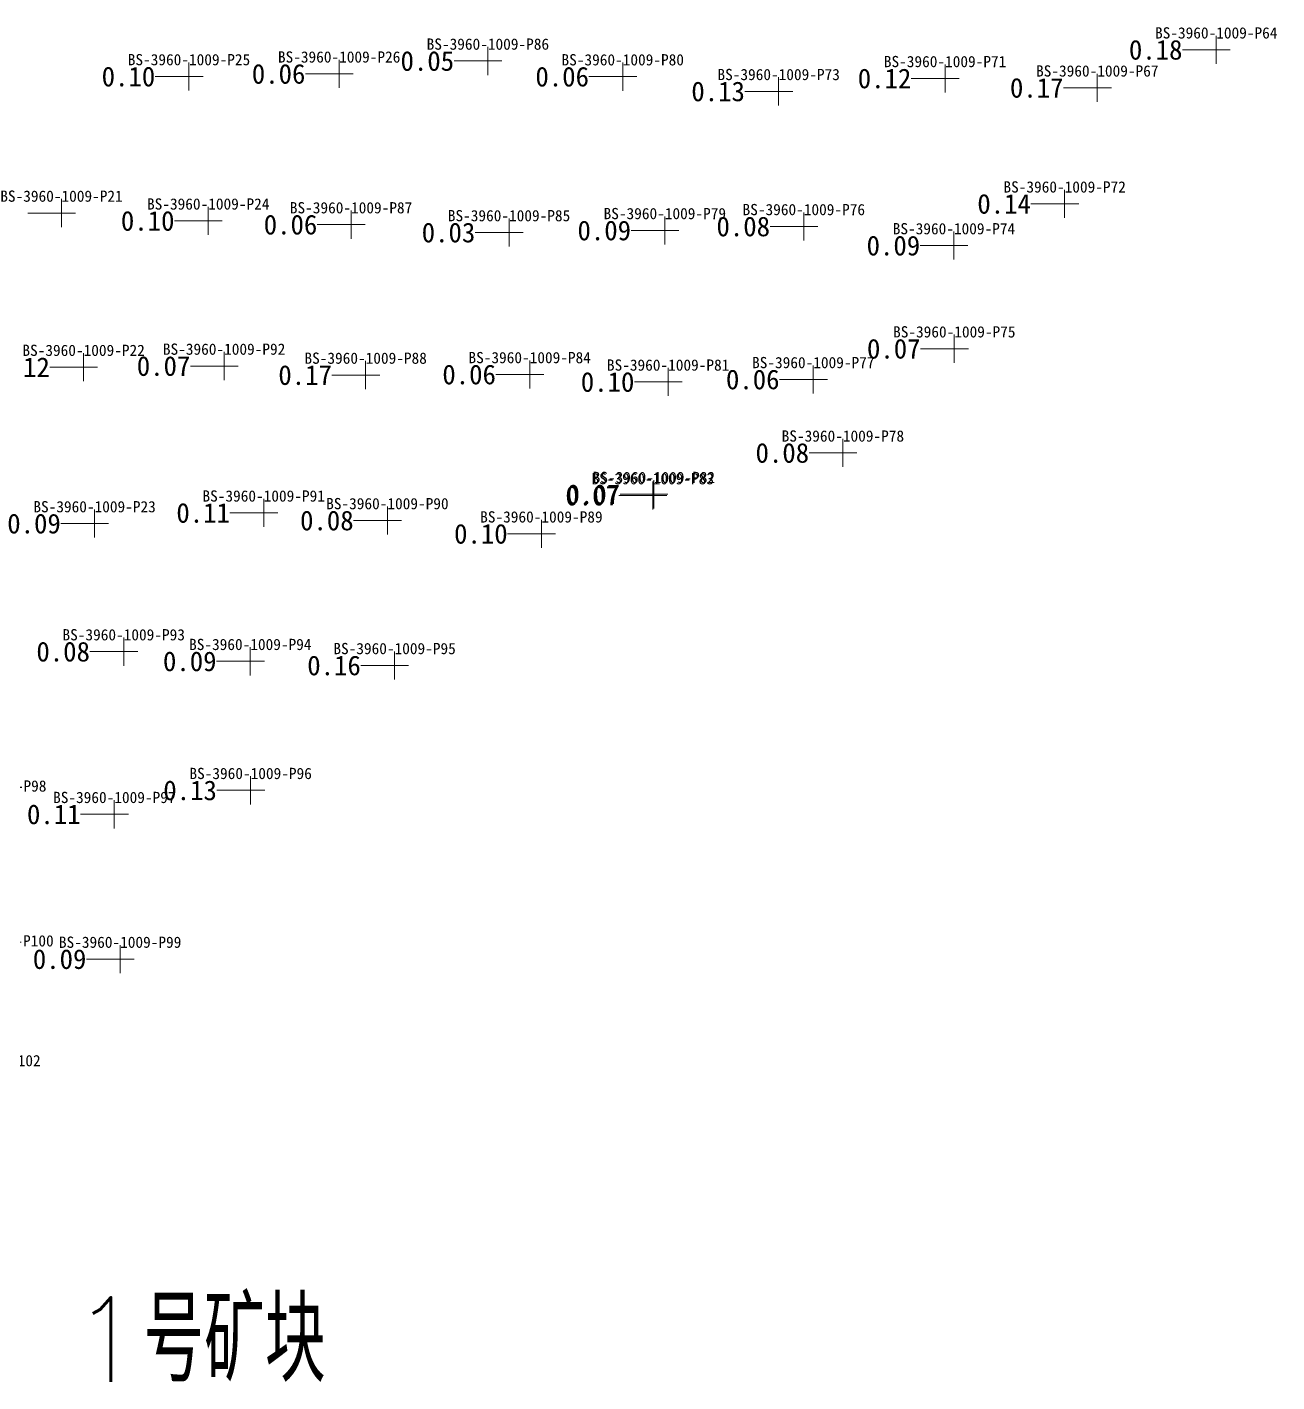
# Model space of a CAD drawing. Header units: inches. Extents: x 469908 to 470062, y 4349724 to 4349845.
# Drawn here: x 469971.46 to 470015.9, y 4349750.66 to 4349798.85 of the extents above; entities that cross this region are included whole.
import ezdxf
from ezdxf.enums import TextEntityAlignment as Align

# ---------------------------------------------------------------- set-up
doc = ezdxf.new("R2010")
doc.units = ezdxf.units.IN
doc.header["$MEASUREMENT"] = 0
for name, color, linetype, lineweight in [('孔口文字', 7, 'Continuous', 0), ('点', 7, 'Continuous', 0), ('线条', 7, 'Continuous', 0), ('钻孔', 7, 'Continuous', 0)]:
    doc.layers.add(name, color=color, linetype=linetype, lineweight=lineweight)
doc.styles.add('3dmine_textStyle_2', font='simsunb.ttf', dxfattribs={"height": 1})
doc.styles.add('Standard_Shx', font='txt.shx', dxfattribs={"bigfont": 'gbcbig.shx'})

msp = doc.modelspace()

# ---------------------------------------------------------------- hatches: boundary and pattern name
at = {"layer": '钻孔', "linetype": 'Continuous', "lineweight": 0, "true_color": 0x808080, "extrusion": (0, 1, 0)}
for points in [[(-470014.744, 3949.953), (-470013.744, 3949.953), (-470013.744, 3956.953), (-470014.744, 3956.953)], [(-469988.845, 3950.418), (-469987.845, 3950.418), (-469987.845, 3960.418), (-469988.845, 3960.418)], [(-469978.218, 3950.423), (-469977.218, 3950.423), (-469977.218, 3960.423), (-469978.218, 3960.423)], [(-469983.557, 3950.321), (-469982.557, 3950.321), (-469982.557, 3960.321), (-469983.557, 3960.321)], [(-469993.641, 3950.29), (-469992.641, 3950.29), (-469992.641, 3960.29), (-469993.641, 3960.29)], [(-470005.102, 3949.901), (-470004.102, 3949.901), (-470004.102, 3957.901), (-470005.102, 3957.901)], [(-469999.185, 3949.884), (-469998.185, 3949.884), (-469998.185, 3958.884), (-469999.185, 3958.884)], [(-470010.514, 3949.532), (-470009.514, 3949.532), (-470009.514, 3957.532), (-470010.514, 3957.532)], [(-470009.354, 3950.117), (-470008.354, 3950.117), (-470008.354, 3958.117), (-470009.354, 3958.117)], [(-469973.685, 3950.329), (-469972.685, 3950.329), (-469972.685, 3960.329), (-469973.685, 3960.329)], [(-469978.902, 3950.44), (-469977.902, 3950.44), (-469977.902, 3960.44), (-469978.902, 3960.44)], [(-469983.981, 3950.319), (-469982.981, 3950.319), (-469982.981, 3960.319), (-469983.981, 3960.319)], [(-469995.137, 3949.677), (-469994.137, 3949.677), (-469994.137, 3959.677), (-469995.137, 3959.677)], [(-470000.079, 3950.393), (-469999.079, 3950.393), (-469999.079, 3959.393), (-470000.079, 3959.393)], [(-469989.598, 3950.088), (-469988.598, 3950.088), (-469988.598, 3960.088), (-469989.598, 3960.088)], [(-470005.417, 3949.742), (-470004.417, 3949.742), (-470004.417, 3958.742), (-470005.417, 3958.742)], [(-470005.43, 3950.315), (-470004.43, 3950.315), (-470004.43, 3959.315), (-470005.43, 3959.315)], [(-469974.471, 3950.157), (-469973.471, 3950.157), (-469973.471, 3960.157), (-469974.471, 3960.157)], [(-469979.467, 3950.186), (-469978.467, 3950.186), (-469978.467, 3960.186), (-469979.467, 3960.186)], [(-469984.5, 3950.113), (-469983.5, 3950.113), (-469983.5, 3960.113), (-469984.5, 3960.113)], [(-469990.332, 3950.024), (-469989.332, 3950.024), (-469989.332, 3960.024), (-469990.332, 3960.024)], [(-470000.416, 3949.824), (-469999.416, 3949.824), (-469999.416, 3959.824), (-470000.416, 3959.824)], [(-469995.255, 3950.067), (-469994.255, 3950.067), (-469994.255, 3960.067), (-469995.255, 3960.067)], [(-470001.468, 3949.984), (-470000.468, 3949.984), (-470000.468, 3959.984), (-470001.468, 3959.984)], [(-469994.706, 3950.121), (-469993.706, 3950.121), (-469993.706, 3960.121), (-469994.706, 3960.121)], [(-469994.747, 3950.148), (-469993.747, 3950.148), (-469993.747, 3960.148), (-469994.747, 3960.148)], [(-469980.874, 3950.243), (-469979.874, 3950.243), (-469979.874, 3960.243), (-469980.874, 3960.243)], [(-469974.861, 3950.049), (-469973.861, 3950.049), (-469973.861, 3960.049), (-469974.861, 3960.049)], [(-469985.273, 3950.169), (-469984.273, 3950.169), (-469984.273, 3960.169), (-469985.273, 3960.169)], [(-469990.749, 3950.154), (-469989.749, 3950.154), (-469989.749, 3960.154), (-469990.749, 3960.154)], [(-469975.897, 3950.401), (-469974.897, 3950.401), (-469974.897, 3960.401), (-469975.897, 3960.401)], [(-469980.398, 3949.702), (-469979.398, 3949.702), (-469979.398, 3960.702), (-469980.398, 3960.702)], [(-469985.528, 3950.419), (-469984.528, 3950.419), (-469984.528, 3960.419), (-469985.528, 3960.419)], [(-469980.41, 3949.888), (-469979.41, 3949.888), (-469979.41, 3960.888), (-469980.41, 3960.888)], [(-469975.563, 3949.764), (-469974.563, 3949.764), (-469974.563, 3960.764), (-469975.563, 3960.764)], [(-469975.77, 3949.673), (-469974.77, 3949.673), (-469974.77, 3960.673), (-469975.77, 3960.673)]]:
    msp.add_hatch(color=8, dxfattribs=at).paths.add_polyline_path(points, flags=0)

# ---------------------------------------------------------------- linework, layer by layer
at = {"layer": '点', "color": 138, "linetype": 'Continuous', "lineweight": 0, "true_color": 0x004c4c}
for points, elevation in [([(470013.744, 4349797.546), (470013.744, 4349798.546)], 3956.953), ([(469987.845, 4349797.148), (469987.845, 4349798.148)], 3960.418), ([(470014.244, 4349798.046), (470013.244, 4349798.046)], 3956.953), ([(469977.218, 4349796.595), (469977.218, 4349797.595)], 3960.423), ([(469982.557, 4349796.69), (469982.557, 4349797.69)], 3960.321), ([(469988.345, 4349797.648), (469987.345, 4349797.648)], 3960.418), ([(469992.641, 4349796.59), (469992.641, 4349797.59)], 3960.29), ([(470004.102, 4349796.527), (470004.102, 4349797.527)], 3957.901), ([(469977.718, 4349797.095), (469976.718, 4349797.095)], 3960.423), ([(469983.057, 4349797.19), (469982.057, 4349797.19)], 3960.321), ([(469993.141, 4349797.09), (469992.141, 4349797.09)], 3960.29), ([(469998.185, 4349796.066), (469998.185, 4349797.066)], 3958.884), ([(470004.602, 4349797.027), (470003.602, 4349797.027)], 3957.901), ([(470009.514, 4349796.193), (470009.514, 4349797.193)], 3957.532), ([(469998.685, 4349796.566), (469997.685, 4349796.566)], 3958.884), ([(470010.014, 4349796.693), (470009.014, 4349796.693)], 3957.532), ([(470008.354, 4349792.067), (470008.354, 4349793.067)], 3958.117), ([(469972.685, 4349791.74), (469972.685, 4349792.74)], 3960.329), ([(470008.854, 4349792.567), (470007.854, 4349792.567)], 3958.117), ([(469973.185, 4349792.24), (469972.185, 4349792.24)], 3960.329), ([(469977.902, 4349791.461), (469977.902, 4349792.461)], 3960.44), ([(469982.981, 4349791.327), (469982.981, 4349792.327)], 3960.319), ([(469994.137, 4349791.12), (469994.137, 4349792.12)], 3959.677), ([(469999.079, 4349791.262), (469999.079, 4349792.262)], 3959.393), ([(469978.402, 4349791.961), (469977.402, 4349791.961)], 3960.44), ([(469983.481, 4349791.827), (469982.481, 4349791.827)], 3960.319), ([(469988.598, 4349791.046), (469988.598, 4349792.046)], 3960.088), ([(469994.637, 4349791.62), (469993.637, 4349791.62)], 3959.677), ([(469999.579, 4349791.762), (469998.579, 4349791.762)], 3959.393), ([(470004.417, 4349790.582), (470004.417, 4349791.582)], 3958.742), ([(469989.098, 4349791.546), (469988.098, 4349791.546)], 3960.088), ([(470004.917, 4349791.082), (470003.917, 4349791.082)], 3958.742), ([(470004.43, 4349786.913), (470004.43, 4349787.913)], 3959.315), ([(469973.471, 4349786.256), (469973.471, 4349787.256)], 3960.157), ([(469978.467, 4349786.298), (469978.467, 4349787.298)], 3960.186), ([(470004.93, 4349787.413), (470003.93, 4349787.413)], 3959.315), ([(469973.971, 4349786.756), (469972.971, 4349786.756)], 3960.157), ([(469978.967, 4349786.798), (469977.967, 4349786.798)], 3960.186), ([(469983.5, 4349785.977), (469983.5, 4349786.977)], 3960.113), ([(469989.332, 4349785.997), (469989.332, 4349786.997)], 3960.024), ([(469999.416, 4349785.82), (469999.416, 4349786.82)], 3959.824), ([(469984, 4349786.477), (469983, 4349786.477)], 3960.113), ([(469989.832, 4349786.497), (469988.832, 4349786.497)], 3960.024), ([(469994.255, 4349785.732), (469994.255, 4349786.732)], 3960.067), ([(469999.916, 4349786.32), (469998.916, 4349786.32)], 3959.824), ([(469994.755, 4349786.232), (469993.755, 4349786.232)], 3960.067), ([(470000.468, 4349783.208), (470000.468, 4349784.208)], 3959.984), ([(470000.968, 4349783.708), (469999.968, 4349783.708)], 3959.984), ([(469993.706, 4349781.689), (469993.706, 4349782.689)], 3960.121), ([(469993.747, 4349781.735), (469993.747, 4349782.735)], 3960.148), ([(469979.874, 4349781.075), (469979.874, 4349782.075)], 3960.243), ([(469994.206, 4349782.189), (469993.206, 4349782.189)], 3960.121), ([(469994.247, 4349782.235), (469993.247, 4349782.235)], 3960.148), ([(469973.861, 4349780.694), (469973.861, 4349781.694)], 3960.049), ([(469980.374, 4349781.575), (469979.374, 4349781.575)], 3960.243), ([(469984.273, 4349780.803), (469984.273, 4349781.803)], 3960.169), ([(469974.361, 4349781.194), (469973.361, 4349781.194)], 3960.049), ([(469984.773, 4349781.303), (469983.773, 4349781.303)], 3960.169), ([(469989.749, 4349780.331), (469989.749, 4349781.331)], 3960.154), ([(469990.249, 4349780.831), (469989.249, 4349780.831)], 3960.154), ([(469974.897, 4349776.139), (469974.897, 4349777.139)], 3960.401), ([(469975.397, 4349776.639), (469974.397, 4349776.639)], 3960.401), ([(469979.398, 4349775.795), (469979.398, 4349776.795)], 3960.702), ([(469984.528, 4349775.648), (469984.528, 4349776.648)], 3960.419), ([(469979.898, 4349776.295), (469978.898, 4349776.295)], 3960.702), ([(469985.028, 4349776.148), (469984.028, 4349776.148)], 3960.419), ([(469979.41, 4349771.206), (469979.41, 4349772.206)], 3960.888), ([(469974.563, 4349770.353), (469974.563, 4349771.353)], 3960.764), ([(469979.91, 4349771.706), (469978.91, 4349771.706)], 3960.888), ([(469975.063, 4349770.853), (469974.063, 4349770.853)], 3960.764), ([(469974.77, 4349765.203), (469974.77, 4349766.203)], 3960.673), ([(469975.27, 4349765.703), (469974.27, 4349765.703)], 3960.673)]:
    msp.add_lwpolyline(points, dxfattribs=dict(at, elevation=elevation))
at = {"layer": '线条', "color": 138, "linetype": 'Continuous', "lineweight": 0, "true_color": 0x004c4c}
for points, elevation in [([(470013.744, 4349798.046), (470013.744, 4349798.046), (470013.744, 4349798.046)], 3956.953), ([(469987.845, 4349797.648), (469987.845, 4349797.648), (469987.845, 4349797.648)], 3960.418), ([(469977.218, 4349797.095), (469977.218, 4349797.095), (469977.218, 4349797.095)], 3960.423), ([(469982.557, 4349797.19), (469982.557, 4349797.19), (469982.557, 4349797.19)], 3960.321), ([(469992.641, 4349797.09), (469992.641, 4349797.09), (469992.641, 4349797.09)], 3960.29), ([(470004.102, 4349797.027), (470004.102, 4349797.027), (470004.102, 4349797.027)], 3957.901), ([(469998.185, 4349796.566), (469998.185, 4349796.566), (469998.185, 4349796.566)], 3958.884), ([(470009.514, 4349796.693), (470009.514, 4349796.693), (470009.514, 4349796.693)], 3957.532), ([(470008.354, 4349792.567), (470008.354, 4349792.567), (470008.354, 4349792.567)], 3958.117), ([(469972.685, 4349792.24), (469972.685, 4349792.24), (469972.685, 4349792.24)], 3960.329), ([(469977.902, 4349791.961), (469977.902, 4349791.961), (469977.902, 4349791.961)], 3960.44), ([(469982.981, 4349791.827), (469982.981, 4349791.827), (469982.981, 4349791.827)], 3960.319), ([(469994.137, 4349791.62), (469994.137, 4349791.62), (469994.137, 4349791.62)], 3959.677), ([(469999.079, 4349791.762), (469999.079, 4349791.762), (469999.079, 4349791.762)], 3959.393), ([(469988.598, 4349791.546), (469988.598, 4349791.546), (469988.598, 4349791.546)], 3960.088), ([(470004.417, 4349791.082), (470004.417, 4349791.082), (470004.417, 4349791.082)], 3958.742), ([(470004.43, 4349787.413), (470004.43, 4349787.413), (470004.43, 4349787.413)], 3959.315), ([(469973.471, 4349786.756), (469973.471, 4349786.756), (469973.471, 4349786.756)], 3960.157), ([(469978.467, 4349786.798), (469978.467, 4349786.798), (469978.467, 4349786.798)], 3960.186), ([(469983.5, 4349786.477), (469983.5, 4349786.477), (469983.5, 4349786.477)], 3960.113), ([(469989.332, 4349786.497), (469989.332, 4349786.497), (469989.332, 4349786.497)], 3960.024), ([(469999.416, 4349786.32), (469999.416, 4349786.32), (469999.416, 4349786.32)], 3959.824), ([(469994.255, 4349786.232), (469994.255, 4349786.232), (469994.255, 4349786.232)], 3960.067), ([(470000.468, 4349783.708), (470000.468, 4349783.708), (470000.468, 4349783.708)], 3959.984), ([(469993.706, 4349782.189), (469993.706, 4349782.189), (469993.706, 4349782.189)], 3960.121), ([(469993.747, 4349782.235), (469993.747, 4349782.235), (469993.747, 4349782.235)], 3960.148), ([(469979.874, 4349781.575), (469979.874, 4349781.575), (469979.874, 4349781.575)], 3960.243), ([(469973.861, 4349781.194), (469973.861, 4349781.194), (469973.861, 4349781.194)], 3960.049), ([(469984.273, 4349781.303), (469984.273, 4349781.303), (469984.273, 4349781.303)], 3960.169), ([(469989.749, 4349780.831), (469989.749, 4349780.831), (469989.749, 4349780.831)], 3960.154), ([(469974.897, 4349776.639), (469974.897, 4349776.639), (469974.897, 4349776.639)], 3960.401), ([(469979.398, 4349776.295), (469979.398, 4349776.295), (469979.398, 4349776.295)], 3960.702), ([(469984.528, 4349776.148), (469984.528, 4349776.148), (469984.528, 4349776.148)], 3960.419), ([(469979.41, 4349771.706), (469979.41, 4349771.706), (469979.41, 4349771.706)], 3960.888), ([(469974.563, 4349770.853), (469974.563, 4349770.853), (469974.563, 4349770.853)], 3960.764), ([(469974.77, 4349765.703), (469974.77, 4349765.703), (469974.77, 4349765.703)], 3960.673)]:
    msp.add_lwpolyline(points, dxfattribs=dict(at, elevation=elevation))
at = {"layer": '钻孔', "color": 8, "linetype": 'Continuous', "lineweight": 0, "true_color": 0x808080}
for points, elevation in [([(470013.744, 4349798.046), (470012.544, 4349798.046)], 3956.953), ([(470013.744, 4349798.046), (470012.544, 4349798.046)], 3949.953), ([(469987.845, 4349797.648), (469986.645, 4349797.648)], 3960.418), ([(469987.845, 4349797.648), (469986.645, 4349797.648)], 3950.418), ([(469977.218, 4349797.095), (469976.018, 4349797.095)], 3960.423), ([(469977.218, 4349797.095), (469976.018, 4349797.095)], 3950.423), ([(469982.557, 4349797.19), (469981.357, 4349797.19)], 3960.321), ([(469982.557, 4349797.19), (469981.357, 4349797.19)], 3950.321), ([(469992.641, 4349797.09), (469991.441, 4349797.09)], 3960.29), ([(469992.641, 4349797.09), (469991.441, 4349797.09)], 3950.29), ([(470004.102, 4349797.027), (470002.902, 4349797.027)], 3957.901), ([(470004.102, 4349797.027), (470002.902, 4349797.027)], 3949.901), ([(469998.185, 4349796.566), (469996.985, 4349796.566)], 3958.884), ([(469998.185, 4349796.566), (469996.985, 4349796.566)], 3949.884), ([(470009.514, 4349796.693), (470008.314, 4349796.693)], 3957.532), ([(470009.514, 4349796.693), (470008.314, 4349796.693)], 3949.532), ([(470008.354, 4349792.567), (470007.154, 4349792.567)], 3958.117), ([(470008.354, 4349792.567), (470007.154, 4349792.567)], 3950.117), ([(469972.685, 4349792.24), (469971.485, 4349792.24)], 3960.329), ([(469972.685, 4349792.24), (469971.485, 4349792.24)], 3950.329), ([(469977.902, 4349791.961), (469976.702, 4349791.961)], 3960.44), ([(469977.902, 4349791.961), (469976.702, 4349791.961)], 3950.44), ([(469982.981, 4349791.827), (469981.781, 4349791.827)], 3960.319), ([(469982.981, 4349791.827), (469981.781, 4349791.827)], 3950.319), ([(469994.137, 4349791.62), (469992.937, 4349791.62)], 3959.677), ([(469994.137, 4349791.62), (469992.937, 4349791.62)], 3949.677), ([(469999.079, 4349791.762), (469997.879, 4349791.762)], 3959.393), ([(469999.079, 4349791.762), (469997.879, 4349791.762)], 3950.393), ([(469988.598, 4349791.546), (469987.398, 4349791.546)], 3960.088), ([(469988.598, 4349791.546), (469987.398, 4349791.546)], 3950.088), ([(470004.417, 4349791.082), (470003.217, 4349791.082)], 3958.742), ([(470004.417, 4349791.082), (470003.217, 4349791.082)], 3949.742), ([(470004.43, 4349787.413), (470003.23, 4349787.413)], 3959.315), ([(470004.43, 4349787.413), (470003.23, 4349787.413)], 3950.315), ([(469973.471, 4349786.756), (469972.271, 4349786.756)], 3960.157), ([(469973.471, 4349786.756), (469972.271, 4349786.756)], 3950.157), ([(469978.467, 4349786.798), (469977.267, 4349786.798)], 3960.186), ([(469978.467, 4349786.798), (469977.267, 4349786.798)], 3950.186), ([(469983.5, 4349786.477), (469982.3, 4349786.477)], 3960.113), ([(469983.5, 4349786.477), (469982.3, 4349786.477)], 3950.113), ([(469989.332, 4349786.497), (469988.132, 4349786.497)], 3960.024), ([(469989.332, 4349786.497), (469988.132, 4349786.497)], 3950.024), ([(469999.416, 4349786.32), (469998.216, 4349786.32)], 3959.824), ([(469999.416, 4349786.32), (469998.216, 4349786.32)], 3949.824), ([(469994.255, 4349786.232), (469993.055, 4349786.232)], 3960.067), ([(469994.255, 4349786.232), (469993.055, 4349786.232)], 3950.067), ([(470000.468, 4349783.708), (469999.268, 4349783.708)], 3959.984), ([(470000.468, 4349783.708), (469999.268, 4349783.708)], 3949.984), ([(469993.706, 4349782.189), (469992.506, 4349782.189)], 3960.121), ([(469993.706, 4349782.189), (469992.506, 4349782.189)], 3950.121), ([(469993.747, 4349782.235), (469992.547, 4349782.235)], 3960.148), ([(469993.747, 4349782.235), (469992.547, 4349782.235)], 3950.148), ([(469979.874, 4349781.575), (469978.674, 4349781.575)], 3960.243), ([(469979.874, 4349781.575), (469978.674, 4349781.575)], 3950.243), ([(469973.861, 4349781.194), (469972.661, 4349781.194)], 3960.049), ([(469973.861, 4349781.194), (469972.661, 4349781.194)], 3950.049), ([(469984.273, 4349781.303), (469983.073, 4349781.303)], 3960.169), ([(469984.273, 4349781.303), (469983.073, 4349781.303)], 3950.169), ([(469989.749, 4349780.831), (469988.549, 4349780.831)], 3960.154), ([(469989.749, 4349780.831), (469988.549, 4349780.831)], 3950.154), ([(469974.897, 4349776.639), (469973.697, 4349776.639)], 3960.401), ([(469974.897, 4349776.639), (469973.697, 4349776.639)], 3950.401), ([(469979.398, 4349776.295), (469978.198, 4349776.295)], 3960.702), ([(469979.398, 4349776.295), (469978.198, 4349776.295)], 3949.702), ([(469984.528, 4349776.148), (469983.328, 4349776.148)], 3960.419), ([(469984.528, 4349776.148), (469983.328, 4349776.148)], 3950.419), ([(469979.41, 4349771.706), (469978.21, 4349771.706)], 3960.888), ([(469979.41, 4349771.706), (469978.21, 4349771.706)], 3949.888), ([(469974.563, 4349770.853), (469973.363, 4349770.853)], 3960.764), ([(469974.563, 4349770.853), (469973.363, 4349770.853)], 3949.764), ([(469974.77, 4349765.703), (469973.57, 4349765.703)], 3960.673), ([(469974.77, 4349765.703), (469973.57, 4349765.703)], 3949.673)]:
    msp.add_lwpolyline(points, dxfattribs=dict(at, elevation=elevation))

# ---------------------------------------------------------------- texts
at = {"insert": (469973.026, 4349753.672), "char_height": 3, "attachment_point": 1, "style": 'Standard_Shx'}
msp.add_mtext_dynamic_manual_height_columns('1号矿块', width=23.08419, gutter_width=1, heights=[0], dxfattribs=at)
at = {"layer": '孔口文字', "color": 138, "linetype": 'Continuous', "lineweight": 0, "true_color": 0x004c4c, "style": '3dmine_textStyle_2'}
for s, p in [('BS-3960-1009-P64', (470013.744, 4349798.446, 3956.953)), ('BS-3960-1009-P86', (469987.845, 4349798.048, 3960.418)), ('BS-3960-1009-P25', (469977.218, 4349797.495, 3960.423)), ('BS-3960-1009-P26', (469982.557, 4349797.59, 3960.321)), ('BS-3960-1009-P80', (469992.641, 4349797.49, 3960.29)), ('BS-3960-1009-P71', (470004.102, 4349797.427, 3957.901)), ('BS-3960-1009-P73', (469998.185, 4349796.966, 3958.884)), ('BS-3960-1009-P67', (470009.514, 4349797.093, 3957.532)), ('BS-3960-1009-P21', (469972.685, 4349792.64, 3960.329)), ('BS-3960-1009-P72', (470008.354, 4349792.967, 3958.117)), ('BS-3960-1009-P24', (469977.902, 4349792.361, 3960.44)), ('BS-3960-1009-P87', (469982.981, 4349792.227, 3960.319)), ('BS-3960-1009-P76', (469999.079, 4349792.162, 3959.393)), ('BS-3960-1009-P85', (469988.598, 4349791.946, 3960.088)), ('BS-3960-1009-P79', (469994.137, 4349792.02, 3959.677)), ('BS-3960-1009-P74', (470004.417, 4349791.482, 3958.742)), ('BS-3960-1009-P75', (470004.43, 4349787.813, 3959.315)), ('BS-3960-1009-P22', (469973.471, 4349787.156, 3960.157)), ('BS-3960-1009-P92', (469978.467, 4349787.198, 3960.186)), ('BS-3960-1009-P88', (469983.5, 4349786.877, 3960.113)), ('BS-3960-1009-P84', (469989.332, 4349786.897, 3960.024)), ('BS-3960-1009-P81', (469994.255, 4349786.632, 3960.067)), ('BS-3960-1009-P77', (469999.416, 4349786.72, 3959.824)), ('BS-3960-1009-P78', (470000.468, 4349784.108, 3959.984)), ('BS-3960-1009-P83', (469993.706, 4349782.589, 3960.121)), ('BS-3960-1009-P82', (469993.747, 4349782.635, 3960.148)), ('BS-3960-1009-P23', (469973.861, 4349781.594, 3960.049)), ('BS-3960-1009-P91', (469979.874, 4349781.975, 3960.243)), ('BS-3960-1009-P90', (469984.273, 4349781.703, 3960.169)), ('BS-3960-1009-P89', (469989.749, 4349781.231, 3960.154)), ('BS-3960-1009-P93', (469974.897, 4349777.039, 3960.401)), ('BS-3960-1009-P94', (469979.398, 4349776.695, 3960.702)), ('BS-3960-1009-P95', (469984.528, 4349776.548, 3960.419)), ('BS-3960-1009-P96', (469979.41, 4349772.106, 3960.888)), ('BS-3960-1009-P98', (469969.973, 4349771.66, 3960.646)), ('BS-3960-1009-P97', (469974.563, 4349771.253, 3960.764)), ('BS-3960-1009-P100', (469970.094, 4349766.153, 3960.712)), ('BS-3960-1009-P99', (469974.77, 4349766.103, 3960.673)), ('BS-3960-1009-P102', (469969.631, 4349761.892, 3960.905))]:
    msp.add_text(s, height=0.4, dxfattribs=at).set_placement(p, align=Align.CENTER)
at = {"layer": '钻孔', "color": 8, "linetype": 'Continuous', "lineweight": 0, "true_color": 0x808080, "style": '3dmine_textStyle_2'}
for s, p in [('0.18', (470012.544, 4349798.046, 3956.953)), ('0.05', (469986.645, 4349797.648, 3960.418)), ('0.10', (469976.018, 4349797.095, 3960.423)), ('0.06', (469981.357, 4349797.19, 3960.321)), ('0.06', (469991.441, 4349797.09, 3960.29)), ('0.12', (470002.902, 4349797.027, 3957.901)), ('0.13', (469996.985, 4349796.566, 3958.884)), ('0.17', (470008.314, 4349796.693, 3957.532)), ('0.14', (470007.154, 4349792.567, 3958.117)), ('0.10', (469976.702, 4349791.961, 3960.44)), ('0.06', (469981.781, 4349791.827, 3960.319)), ('0.08', (469997.879, 4349791.762, 3959.393)), ('0.03', (469987.398, 4349791.546, 3960.088)), ('0.09', (469992.937, 4349791.62, 3959.677)), ('0.09', (470003.217, 4349791.082, 3958.742)), ('0.07', (470003.23, 4349787.413, 3959.315)), ('0.12', (469972.271, 4349786.756, 3960.157)), ('0.07', (469977.267, 4349786.798, 3960.186)), ('0.17', (469982.3, 4349786.477, 3960.113)), ('0.06', (469988.132, 4349786.497, 3960.024)), ('0.10', (469993.055, 4349786.232, 3960.067)), ('0.06', (469998.216, 4349786.32, 3959.824)), ('0.08', (469999.268, 4349783.708, 3959.984)), ('0.07', (469992.506, 4349782.189, 3960.121)), ('0.07', (469992.547, 4349782.235, 3960.148)), ('0.09', (469972.661, 4349781.194, 3960.049)), ('0.11', (469978.674, 4349781.575, 3960.243)), ('0.08', (469983.073, 4349781.303, 3960.169)), ('0.10', (469988.549, 4349780.831, 3960.154)), ('0.08', (469973.697, 4349776.639, 3960.401)), ('0.09', (469978.198, 4349776.295, 3960.702)), ('0.16', (469983.328, 4349776.148, 3960.419)), ('0.13', (469978.21, 4349771.706, 3960.888)), ('0.11', (469973.363, 4349770.853, 3960.764)), ('0.09', (469973.57, 4349765.703, 3960.673))]:
    msp.add_text(s, height=0.7, dxfattribs=at).set_placement(p, align=Align.MIDDLE_RIGHT)

doc.saveas('drawing.dxf')
